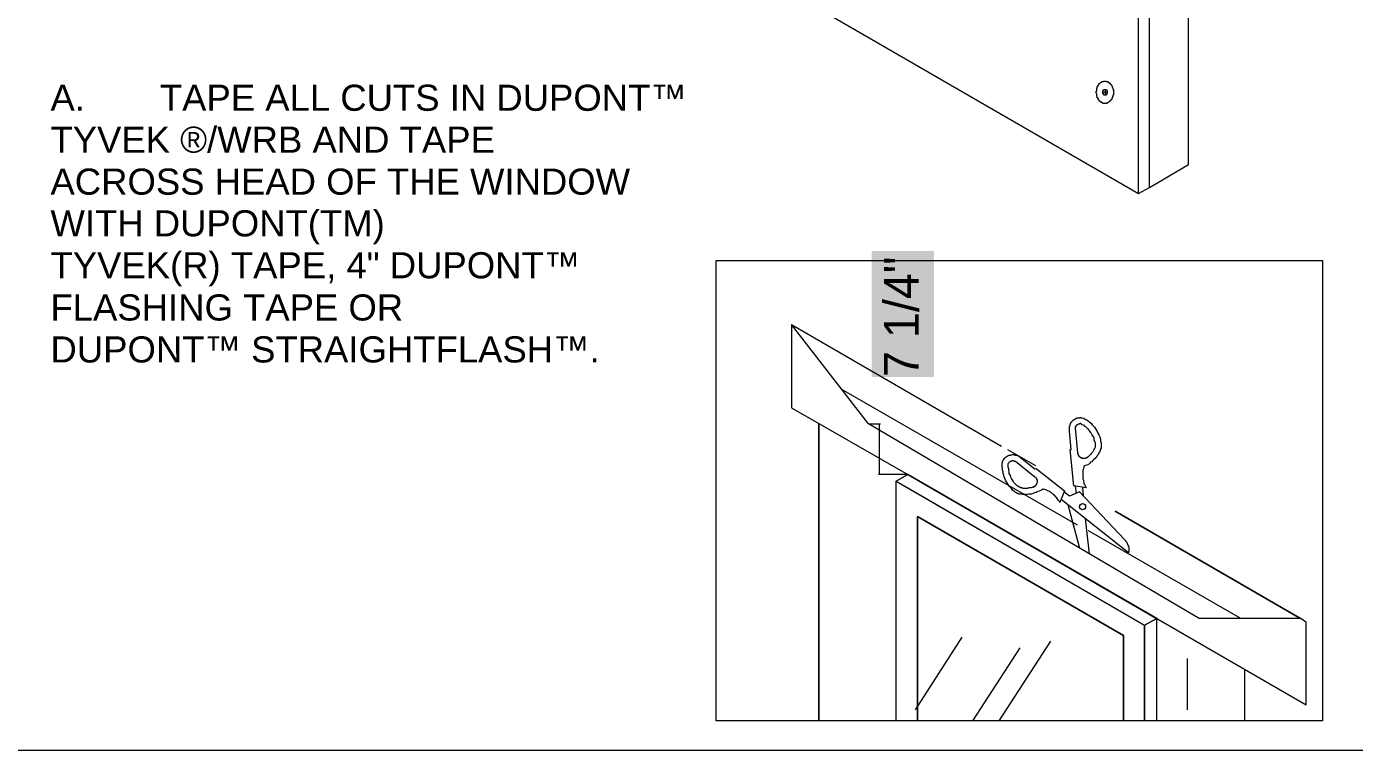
# Model space of a CAD drawing. Header units: inches. Extents: x 0 to 32.7, y -0.1 to 22.9.
# Drawn here: x 3.262 to 7.235, y 0.134 to 2.298 of the extents above; entities that cross this region are included whole.
import ezdxf

# ---------------------------------------------------------------- set-up
doc = ezdxf.new("R2010")
doc.units = ezdxf.units.IN
doc.header["$MEASUREMENT"] = 0
doc.layers.add('PDF_Geometry', color=7, linetype='Continuous', true_color=0x5d5d5d)
doc.layers.add('PDF_Solid Fills', color=7, linetype='Continuous', true_color=0xffffff)
doc.layers.add('PDF_Text', color=7, linetype='Continuous')
doc.styles.add('PDF Arial', font='arial.ttf')
doc.styles.add('PDF Chief Blueprint', font='Chief_Blueprint.ttf')

msp = doc.modelspace()

# ---------------------------------------------------------------- linework, layer by layer
at = {"layer": 'PDF_Geometry', "color": 7, "lineweight": 18}
for points in [[(0.1854, 0.1336), (0.1854, 22.8836), (32.6721, 22.8836), (32.6721, 0.1336)], [(6.5888, 1.7986), (6.5888, 4.7453), (4.7221, 5.8103), (4.7221, 2.8786)], [(5.3254, 0.2219), (5.3254, 1.5986), (7.1388, 1.5986), (7.1388, 0.2219)], [(6.3954, 0.9253), (6.3838, 1.0336), (6.3871, 1.0336), (6.3821, 1.0886), (6.3821, 1.0903), (6.3821, 1.0919), (6.3821, 1.0936), (6.3821, 1.0953), (6.3821, 1.0969), (6.3821, 1.0986), (6.3821, 1.1003), (6.3821, 1.1019), (6.3821, 1.1036), (6.3838, 1.1053), (6.3838, 1.1069), (6.3838, 1.1086), (6.3854, 1.1103), (6.3854, 1.1119), (6.3871, 1.1136), (6.3871, 1.1153), (6.3888, 1.1169), (6.3904, 1.1169), (6.3904, 1.1186), (6.3921, 1.1203), (6.3938, 1.1219), (6.3954, 1.1219), (6.3954, 1.1236), (6.3971, 1.1236), (6.3988, 1.1253), (6.4004, 1.1253), (6.4021, 1.1269), (6.4038, 1.1269), (6.4054, 1.1286), (6.4071, 1.1286), (6.4088, 1.1286), (6.4104, 1.1286), (6.4121, 1.1286), (6.4138, 1.1286), (6.4154, 1.1303), (6.4171, 1.1286), (6.4188, 1.1286), (6.4204, 1.1286), (6.4254, 1.1269), (6.4304, 1.1236), (6.4338, 1.1219), (6.4388, 1.1186), (6.4421, 1.1153), (6.4471, 1.1119), (6.4504, 1.1069), (6.4538, 1.1036), (6.4571, 1.1003), (6.4604, 1.0953), (6.4621, 1.0919), (6.4654, 1.0869), (6.4671, 1.0819), (6.4704, 1.0769), (6.4721, 1.0736), (6.4738, 1.0686), (6.4754, 1.0636), (6.4754, 1.0586), (6.4771, 1.0536), (6.4771, 1.0519), (6.4771, 1.0486), (6.4771, 1.0469), (6.4771, 1.0453), (6.4771, 1.0436), (6.4771, 1.0419), (6.4771, 1.0403), (6.4771, 1.0386), (6.4771, 1.0369), (6.4754, 1.0353), (6.4754, 1.0336), (6.4738, 1.0303), (6.4721, 1.0253), (6.4688, 1.0219), (6.4671, 1.0169), (6.4638, 1.0136), (6.4621, 1.0103), (6.4588, 1.0069), (6.4554, 1.0036), (6.4521, 1.0003), (6.4488, 0.9969), (6.4454, 0.9953), (6.4421, 0.9919), (6.4388, 0.9886), (6.4338, 0.9869), (6.4304, 0.9853), (6.4254, 0.9836), (6.4254, 0.9803), (6.4238, 0.9753), (6.4221, 0.9719), (6.4221, 0.9686), (6.4221, 0.9653), (6.4221, 0.9603), (6.4221, 0.9569), (6.4221, 0.9536), (6.4221, 0.9503), (6.4221, 0.9453), (6.4238, 0.9419), (6.4238, 0.9386), (6.4254, 0.9353), (6.4254, 0.9319), (6.4271, 0.9286), (6.4288, 0.9253), (6.4304, 0.9219), (6.4321, 0.9186)], [(5.8138, 1.1086), (5.8138, 1.1103)], [(6.4004, 1.0969), (6.4004, 1.0986), (6.4004, 1.1003), (6.4004, 1.1019), (6.4021, 1.1019), (6.4021, 1.1036), (6.4021, 1.1053), (6.4038, 1.1053), (6.4038, 1.1069), (6.4054, 1.1069), (6.4054, 1.1086), (6.4071, 1.1086), (6.4088, 1.1103), (6.4104, 1.1103), (6.4121, 1.1103), (6.4138, 1.1103), (6.4138, 1.1119), (6.4154, 1.1119), (6.4188, 1.1086), (6.4238, 1.1069), (6.4271, 1.1036), (6.4304, 1.1019), (6.4338, 1.0986), (6.4371, 1.0953), (6.4388, 1.0919), (6.4421, 1.0886), (6.4438, 1.0853), (6.4471, 1.0819), (6.4488, 1.0786), (6.4504, 1.0753), (6.4538, 1.0703), (6.4554, 1.0669), (6.4554, 1.0619), (6.4571, 1.0586), (6.4588, 1.0536), (6.4588, 1.0503), (6.4588, 1.0486), (6.4588, 1.0469), (6.4588, 1.0453), (6.4588, 1.0436), (6.4588, 1.0419), (6.4588, 1.0403), (6.4571, 1.0369), (6.4554, 1.0336), (6.4538, 1.0303), (6.4521, 1.0269), (6.4488, 1.0236), (6.4471, 1.0219), (6.4454, 1.0186), (6.4421, 1.0153), (6.4404, 1.0136), (6.4371, 1.0103), (6.4354, 1.0103), (6.4354, 1.0086), (6.4338, 1.0086), (6.4321, 1.0086), (6.4304, 1.0069), (6.4288, 1.0069), (6.4271, 1.0069), (6.4254, 1.0069), (6.4238, 1.0069), (6.4221, 1.0069), (6.4204, 1.0069), (6.4188, 1.0069), (6.4188, 1.0086), (6.4171, 1.0086), (6.4154, 1.0086), (6.4154, 1.0103), (6.4138, 1.0103), (6.4121, 1.0119), (6.4121, 1.0136), (6.4104, 1.0136), (6.4104, 1.0153), (6.4088, 1.0153), (6.4088, 1.0169), (6.4088, 1.0186), (6.4071, 1.0203), (6.4071, 1.0219), (6.4071, 1.0236)], [(6.3021, 0.9153), (6.2988, 0.9119), (6.2938, 0.9103), (6.2904, 0.9086), (6.2854, 0.9069), (6.2821, 0.9053), (6.2771, 0.9036), (6.2738, 0.9019), (6.2688, 0.9003), (6.2638, 0.9003), (6.2604, 0.9003), (6.2554, 0.8986), (6.2504, 0.8986), (6.2471, 0.8986), (6.2421, 0.8986), (6.2371, 0.9003), (6.2321, 0.9003), (6.2304, 0.9003), (6.2288, 0.9019), (6.2271, 0.9019), (6.2254, 0.9019), (6.2238, 0.9036), (6.2221, 0.9036), (6.2221, 0.9053), (6.2204, 0.9053), (6.2188, 0.9069), (6.2171, 0.9086), (6.2154, 0.9086), (6.2121, 0.9119), (6.2088, 0.9169), (6.2054, 0.9203), (6.2021, 0.9236), (6.1988, 0.9286), (6.1954, 0.9336), (6.1938, 0.9369), (6.1904, 0.9419), (6.1888, 0.9469), (6.1871, 0.9519), (6.1854, 0.9569), (6.1838, 0.9619), (6.1838, 0.9669), (6.1821, 0.9719), (6.1821, 0.9769), (6.1804, 0.9819), (6.1804, 0.9869), (6.1804, 0.9919), (6.1821, 0.9969), (6.1821, 0.9986), (6.1838, 1.0003), (6.1838, 1.0019), (6.1854, 1.0036), (6.1854, 1.0053), (6.1871, 1.0069), (6.1888, 1.0069), (6.1888, 1.0086), (6.1904, 1.0103), (6.1921, 1.0103), (6.1938, 1.0119), (6.1954, 1.0136), (6.1971, 1.0136), (6.1988, 1.0153), (6.2004, 1.0153), (6.2021, 1.0169), (6.2038, 1.0169), (6.2054, 1.0169), (6.2071, 1.0169), (6.2104, 1.0186), (6.2121, 1.0186), (6.2138, 1.0186), (6.2154, 1.0186), (6.2171, 1.0186), (6.2188, 1.0169), (6.2204, 1.0169), (6.2221, 1.0169), (6.2238, 1.0169), (6.2254, 1.0153), (6.2271, 1.0153), (6.2288, 1.0153), (6.2304, 1.0136), (6.2788, 0.9753), (6.2821, 0.9769), (6.3671, 0.9103), (6.3538, 0.8753), (6.3521, 0.8786), (6.3504, 0.8803), (6.3471, 0.8836), (6.3454, 0.8869), (6.3438, 0.8903), (6.3404, 0.8936), (6.3388, 0.8953), (6.3354, 0.8986), (6.3321, 0.9003), (6.3288, 0.9036), (6.3271, 0.9053), (6.3238, 0.9069), (6.3204, 0.9086), (6.3171, 0.9103), (6.3138, 0.9119), (6.3088, 0.9136), (6.3054, 0.9136)], [(6.2788, 0.9519), (6.2804, 0.9503), (6.2821, 0.9486), (6.2821, 0.9469), (6.2838, 0.9469), (6.2838, 0.9453), (6.2838, 0.9436), (6.2854, 0.9436), (6.2854, 0.9419), (6.2854, 0.9403), (6.2854, 0.9386), (6.2854, 0.9369), (6.2854, 0.9353), (6.2854, 0.9336), (6.2838, 0.9319), (6.2838, 0.9303), (6.2821, 0.9286), (6.2821, 0.9269), (6.2804, 0.9269), (6.2804, 0.9253), (6.2788, 0.9236), (6.2771, 0.9236), (6.2771, 0.9219), (6.2754, 0.9219), (6.2738, 0.9219), (6.2738, 0.9203), (6.2721, 0.9203), (6.2704, 0.9203), (6.2671, 0.9186), (6.2638, 0.9186), (6.2604, 0.9186), (6.2571, 0.9169), (6.2538, 0.9169), (6.2504, 0.9169), (6.2454, 0.9169), (6.2438, 0.9169), (6.2421, 0.9169), (6.2404, 0.9186), (6.2388, 0.9186), (6.2371, 0.9186), (6.2354, 0.9203), (6.2338, 0.9203), (6.2321, 0.9219), (6.2304, 0.9219), (6.2288, 0.9236), (6.2271, 0.9236), (6.2254, 0.9253), (6.2238, 0.9269), (6.2221, 0.9286), (6.2188, 0.9319), (6.2154, 0.9353), (6.2138, 0.9386), (6.2104, 0.9436), (6.2088, 0.9469), (6.2071, 0.9503), (6.2054, 0.9553), (6.2038, 0.9586), (6.2021, 0.9619), (6.2021, 0.9669), (6.2004, 0.9703), (6.2004, 0.9753), (6.1988, 0.9803), (6.1988, 0.9836), (6.1988, 0.9886), (6.1988, 0.9919), (6.2004, 0.9936), (6.2021, 0.9953), (6.2038, 0.9969), (6.2054, 0.9986), (6.2071, 0.9986), (6.2088, 0.9986), (6.2104, 1.0003), (6.2121, 1.0003), (6.2138, 1.0003), (6.2154, 1.0003), (6.2171, 0.9986), (6.2188, 0.9986), (6.2204, 0.9986)], [(5.8138, 0.9603), (5.8138, 0.9586)]]:
    msp.add_lwpolyline(points, close=True, dxfattribs=at)
at = {"layer": 'PDF_Geometry', "color": 254, "lineweight": 18, "true_color": 0xe1e1e1}
msp.add_lwpolyline([(6.5888, 1.7986), (6.6221, 1.8169), (6.6221, 4.7636), (4.7554, 5.8303)], dxfattribs=at)
at = {"layer": 'PDF_Geometry', "color": 253, "lineweight": 18, "true_color": 0xa2a2a2}
msp.add_lwpolyline([(6.6221, 1.8169), (6.7388, 1.8853), (6.7388, 4.8319), (6.6771, 4.8669), (6.5604, 4.8003), (6.6221, 4.7636), (6.7388, 4.8319)], dxfattribs=at)
at = {"layer": 'PDF_Geometry', "color": 251, "lineweight": 18, "true_color": 0x686868}
for points in [[(6.5888, 1.7986), (6.5888, 4.3436)], [(6.4888, 2.1103), (6.4888, 2.0936)], [(6.4821, 2.1019), (6.4954, 2.1019)], [(5.7004, 1.2136), (6.4054, 0.8086)], [(7.0738, 0.5286), (6.5188, 0.8486)], [(6.8954, 0.5286), (6.4388, 0.7903)], [(6.0604, 0.4719), (5.9204, 0.2553)], [(6.2338, 0.4403), (6.0921, 0.2219)], [(6.3254, 0.4603), (6.1704, 0.2219)]]:
    msp.add_lwpolyline(points, dxfattribs=at)
at = {"layer": 'PDF_Geometry', "lineweight": 18}
msp.add_lwpolyline([(6.4888, 2.1353), (6.4904, 2.1353), (6.4921, 2.1353), (6.4921, 2.1336), (6.4938, 2.1336), (6.4954, 2.1336), (6.4971, 2.1336), (6.4971, 2.1319), (6.4988, 2.1319), (6.5004, 2.1319), (6.5004, 2.1303), (6.5021, 2.1303), (6.5021, 2.1286), (6.5038, 2.1286), (6.5038, 2.1269), (6.5054, 2.1269), (6.5054, 2.1253), (6.5071, 2.1253), (6.5071, 2.1236), (6.5088, 2.1219), (6.5088, 2.1203), (6.5104, 2.1203), (6.5104, 2.1186), (6.5104, 2.1169), (6.5121, 2.1153), (6.5121, 2.1136), (6.5121, 2.1119), (6.5121, 2.1103), (6.5138, 2.1103), (6.5138, 2.1086), (6.5138, 2.1069), (6.5138, 2.1053), (6.5138, 2.1036), (6.5138, 2.1019), (6.5138, 2.1003), (6.5138, 2.0986), (6.5138, 2.0969), (6.5138, 2.0953), (6.5138, 2.0936), (6.5121, 2.0936), (6.5121, 2.0919), (6.5121, 2.0903), (6.5121, 2.0886), (6.5104, 2.0869), (6.5104, 2.0853), (6.5104, 2.0836), (6.5088, 2.0836), (6.5088, 2.0819), (6.5088, 2.0803), (6.5071, 2.0803), (6.5071, 2.0786), (6.5054, 2.0786), (6.5054, 2.0769), (6.5038, 2.0769), (6.5038, 2.0753), (6.5021, 2.0753), (6.5021, 2.0736), (6.5004, 2.0736), (6.5004, 2.0719), (6.4988, 2.0719), (6.4971, 2.0703), (6.4954, 2.0703), (6.4938, 2.0703), (6.4938, 2.0686), (6.4921, 2.0686), (6.4904, 2.0686), (6.4888, 2.0686), (6.4871, 2.0686), (6.4854, 2.0686), (6.4838, 2.0686), (6.4821, 2.0686), (6.4821, 2.0703), (6.4804, 2.0703), (6.4788, 2.0703), (6.4788, 2.0719), (6.4771, 2.0719), (6.4754, 2.0719), (6.4754, 2.0736), (6.4738, 2.0736), (6.4738, 2.0753), (6.4721, 2.0753), (6.4721, 2.0769), (6.4704, 2.0769), (6.4704, 2.0786), (6.4688, 2.0786), (6.4688, 2.0803), (6.4688, 2.0819), (6.4671, 2.0819), (6.4671, 2.0836), (6.4671, 2.0853), (6.4654, 2.0853), (6.4654, 2.0869), (6.4654, 2.0886), (6.4638, 2.0903), (6.4638, 2.0919), (6.4638, 2.0936), (6.4638, 2.0953), (6.4638, 2.0969), (6.4621, 2.0986), (6.4621, 2.1003), (6.4621, 2.1019), (6.4621, 2.1036), (6.4621, 2.1053), (6.4638, 2.1053), (6.4638, 2.1069), (6.4638, 2.1086), (6.4638, 2.1103), (6.4638, 2.1119), (6.4638, 2.1136), (6.4654, 2.1153), (6.4654, 2.1169), (6.4654, 2.1186), (6.4671, 2.1186), (6.4671, 2.1203), (6.4671, 2.1219), (6.4688, 2.1219), (6.4688, 2.1236), (6.4704, 2.1253), (6.4704, 2.1269), (6.4721, 2.1269), (6.4721, 2.1286), (6.4738, 2.1286), (6.4738, 2.1303), (6.4754, 2.1303), (6.4771, 2.1319), (6.4788, 2.1319), (6.4788, 2.1336), (6.4804, 2.1336), (6.4821, 2.1336), (6.4838, 2.1336), (6.4838, 2.1353), (6.4854, 2.1353), (6.4871, 2.1353)], close=True, dxfattribs=at)
at = {"layer": 'PDF_Geometry', "color": 251, "lineweight": 18, "true_color": 0x686868}
msp.add_lwpolyline([(6.4888, 2.1103), (6.4904, 2.1103), (6.4921, 2.1103), (6.4921, 2.1086), (6.4938, 2.1086), (6.4938, 2.1069), (6.4938, 2.1053), (6.4954, 2.1053), (6.4954, 2.1036), (6.4954, 2.1019), (6.4954, 2.1003), (6.4954, 2.0986), (6.4938, 2.0986), (6.4938, 2.0969), (6.4938, 2.0953), (6.4921, 2.0953), (6.4921, 2.0936), (6.4904, 2.0936), (6.4888, 2.0936), (6.4871, 2.0936), (6.4854, 2.0936), (6.4854, 2.0953), (6.4838, 2.0953), (6.4838, 2.0969), (6.4821, 2.0969), (6.4821, 2.0986), (6.4821, 2.1003), (6.4821, 2.1019), (6.4821, 2.1036), (6.4821, 2.1053), (6.4821, 2.1069), (6.4838, 2.1069), (6.4838, 2.1086), (6.4854, 2.1086), (6.4854, 2.1103), (6.4871, 2.1103)], close=True, dxfattribs=at)
at = {"layer": 'PDF_Geometry', "color": 252, "lineweight": 18, "true_color": 0x929292}
for points in [[(5.5504, 1.4069), (5.5504, 1.1586), (5.8988, 0.9586)], [(6.6421, 0.5286), (6.6421, 0.2219)], [(6.6438, 0.5286), (7.0904, 0.2703), (7.0904, 0.5169), (7.0738, 0.5286)], [(6.7354, 0.2553), (6.7354, 0.4086)], [(6.9071, 0.2219), (6.9071, 0.3753)]]:
    msp.add_lwpolyline(points, dxfattribs=at)
at = {"layer": 'PDF_Geometry', "color": 7, "lineweight": 18}
for points in [[(7.0738, 0.5286), (6.5188, 0.8486), (7.0738, 0.5286), (6.7704, 0.5286), (5.7804, 1.1103), (5.5504, 1.4069), (6.1788, 1.0436)], [(5.8138, 0.9586), (5.8138, 1.1103)], [(6.1971, 1.0336), (6.2804, 0.9853)], [(6.6421, 0.5286), (5.8988, 0.9586), (6.6421, 0.5286), (6.6438, 0.5286)], [(6.3988, 0.9236), (6.4021, 0.9019)], [(6.4238, 0.8953), (6.4221, 0.9203)], [(6.3571, 0.8853), (6.5588, 0.7253), (6.5604, 0.7286), (6.5604, 0.7303), (6.5604, 0.7319), (6.5604, 0.7336), (6.5604, 0.7353), (6.5604, 0.7369), (6.5604, 0.7403), (6.5604, 0.7419), (6.5588, 0.7436), (6.5588, 0.7453), (6.5588, 0.7469), (6.5571, 0.7486), (6.5571, 0.7503), (6.5554, 0.7519), (6.5554, 0.7536), (6.5538, 0.7553), (6.5521, 0.7569), (6.5521, 0.7586), (6.5504, 0.7603), (6.5488, 0.7619), (6.5471, 0.7636), (6.5454, 0.7653), (6.5454, 0.7653)], [(6.5454, 0.7653), (6.4121, 0.9069), (6.3821, 0.8936), (6.3654, 0.9069)], [(6.3771, 0.8686), (6.4121, 0.7386)], [(6.4421, 0.7203), (6.4304, 0.8269)]]:
    msp.add_lwpolyline(points, dxfattribs=at)
at = {"layer": 'PDF_Geometry', "color": 252, "lineweight": 18, "true_color": 0x929292}
msp.add_lwpolyline([(5.6321, 0.2219), (5.6321, 1.1103)], close=True, dxfattribs=at)
at = {"layer": 'PDF_Geometry', "color": 9, "lineweight": 18, "true_color": 0xc2c2c2}
for points in [[(5.7838, 1.1103), (5.8171, 1.1103)], [(5.8954, 0.9586), (5.8104, 0.9586)]]:
    msp.add_lwpolyline(points, dxfattribs=at)
at = {"layer": 'PDF_Geometry', "color": 252, "lineweight": 18, "true_color": 0x959595}
for points in [[(5.8638, 0.2336), (5.8638, 0.9386), (5.8988, 0.9586), (5.8638, 0.9386), (5.8988, 0.9186), (6.6071, 0.5086), (6.6421, 0.5286), (6.6421, 0.2219)], [(5.8638, 0.2219), (5.8638, 0.9386), (6.6071, 0.5086), (6.6071, 0.2219), (6.6071, 0.5086)], [(5.8638, 0.9386), (5.8988, 0.9186)]]:
    msp.add_lwpolyline(points, dxfattribs=at)
for points in [[(5.8638, 0.9386), (6.6071, 0.5086), (6.6438, 0.5286), (5.8988, 0.9586)], [(5.9271, 0.2219), (5.9271, 0.8336), (6.5438, 0.4769), (6.5438, 0.2219), (6.5438, 0.4769), (5.9271, 0.8336)]]:
    msp.add_lwpolyline(points, close=True, dxfattribs=at)
at = {"layer": 'PDF_Geometry', "color": 9, "lineweight": 18, "true_color": 0xbfbfbf}
msp.add_lwpolyline([(6.6421, 0.5286), (6.6421, 0.2219)], dxfattribs=at)
at = {"layer": 'PDF_Geometry', "color": 7, "lineweight": 18}
msp.add_circle((6.4213, 0.8627), 0.00929, dxfattribs=at)
at = {"layer": 'PDF_Solid Fills', "lineweight": 5, "transparency": 33554559}
msp.add_solid([(5.7904, 1.2503), (5.7904, 1.6269), (5.9771, 1.2503), (5.9771, 1.6269)], dxfattribs=at)

# ---------------------------------------------------------------- texts
at = {"layer": 'PDF_Text', "attachment_point": 7, "style": 'PDF Arial'}
for s, insert, char_height in [('A.', (3.3333, 2.0466), 0.07814), ('TAPE ALL CUTS IN DUPONT™', (3.6606, 2.0452), 0.078138), ('TYVEK ®/WRB AND TAPE', (3.3333, 1.9198), 0.078138), ('ACROSS HEAD OF THE WINDOW', (3.3333, 1.7944), 0.078138), ('WITH DUPONT(TM)', (3.3333, 1.6473), 0.078138), ('TYVEK(R) TAPE, 4" DUPONT™', (3.3333, 1.5219), 0.078138), ('FLASHING TAPE OR', (3.3333, 1.4181), 0.078138), ('DUPONT™ STRAIGHTFLASH™.', (3.3333, 1.2926), 0.078138)]:
    msp.add_mtext(s, dxfattribs=dict(at, insert=insert, char_height=char_height))
at = {"layer": 'PDF_Text', "insert": (5.9329, 1.2503), "char_height": 0.10441, "attachment_point": 7, "rotation": 90, "style": 'PDF Chief Blueprint'}
msp.add_mtext('7 1/4"', dxfattribs=at)

doc.saveas('drawing.dxf')
